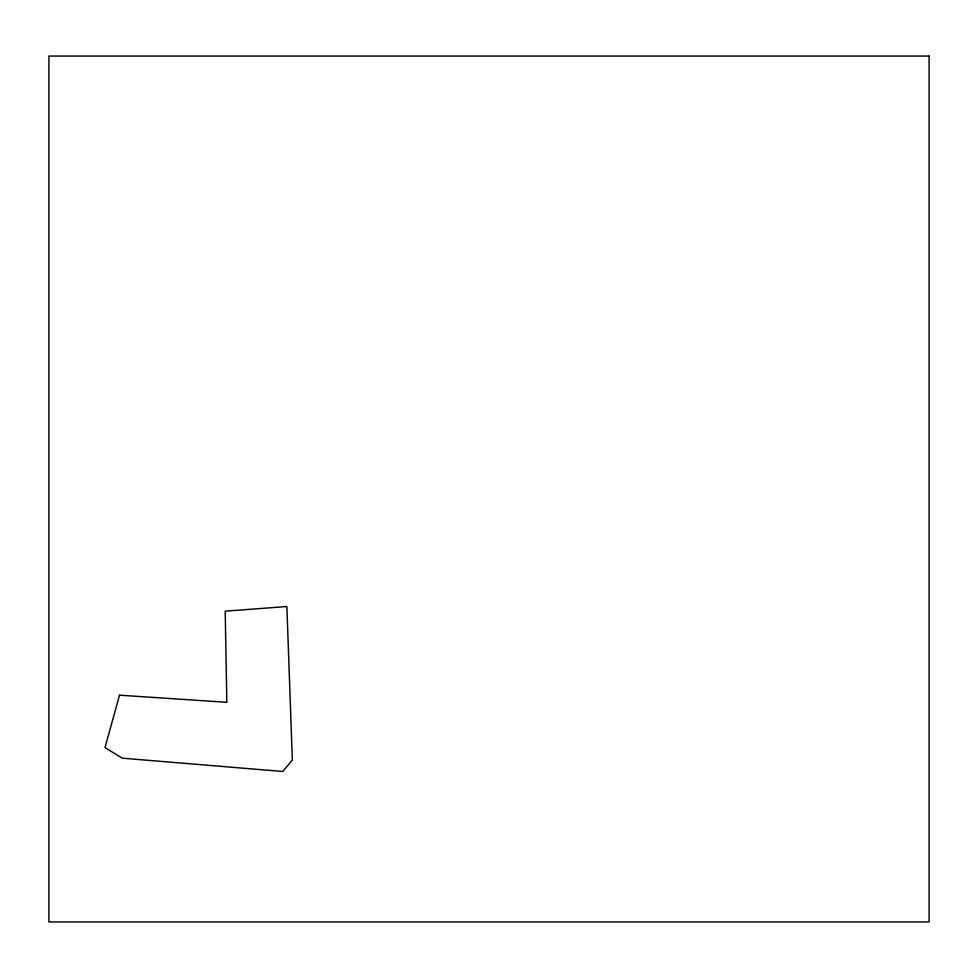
<?xml version="1.0" encoding="UTF-8"?>
<svg xmlns="http://www.w3.org/2000/svg" width="978" height="978" viewBox="0 0 978 978"><rect width="100%" height="100%" fill="white"/><g stroke="black" fill="none" stroke-linecap="round" stroke-linejoin="round"><path stroke-width="1.47" d="M119.512 695.187L105.001 747.608L122.177 758.17L282.801 771.483L292.349 760.016L286.872 606.531L225.209 611.164L226.823 702.302L119.512 695.187M929.1 56.064L48.9 56.064L48.9 921.936L929.1 921.936L929.1 56.064"/></g></svg>
